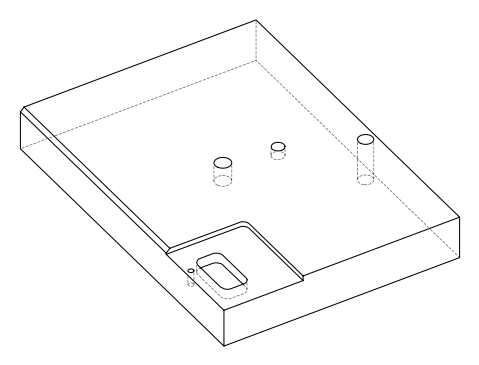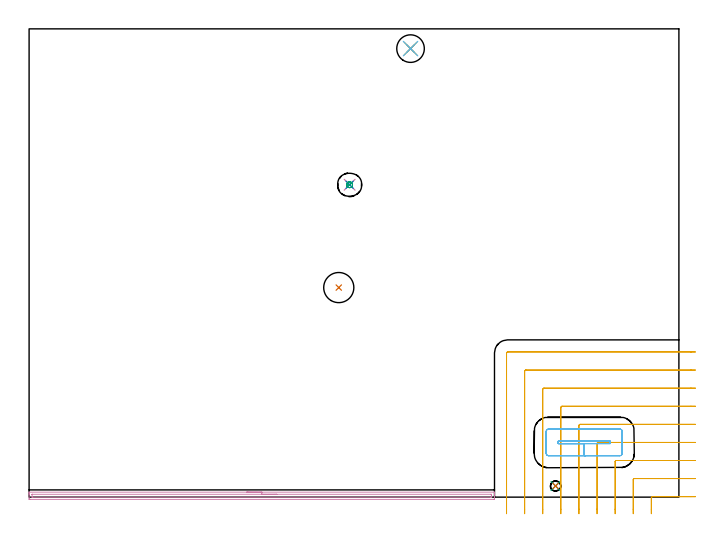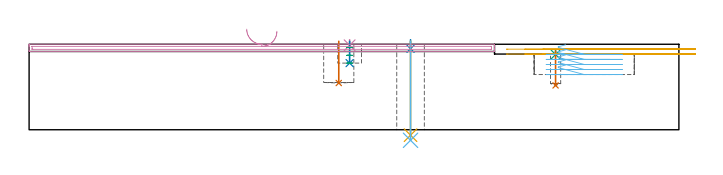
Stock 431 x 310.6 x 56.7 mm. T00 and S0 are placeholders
(PLAN: 12 operations, 8 tool changes, 14.2 min)
(1 INDEXABLE_INSERT_DRILL_BLIND_HOLE_FROM_SOLID | STEP1POCKET | NXT0302_011 | 0.11 min | 7987 mm3)
(2 SPOT_DRILL | STEP1HOLE | NXT0321_9005460120000 | 0.05 min | 183 mm3)
(3 SPOT_DRILL_1 | STEP1POCKET_1 | NXT0321_9005460120000 | 0.03 min | 610 mm3)
(4 SPOT_DRILL_2 | STEP1POCKET_2 | NXT0321_9005460120000 | 0.03 min | 3 mm3)
(5 DRILL_THROUGH_HOLE_INTO_CENTER | STEP1HOLE | NXT0301_087 | 0.25 min | 5794 mm3)
(6 DRILL_TO_ENLARGE_THROUGH_HOLE | STEP1HOLE | UGT0301_252 | 0.26 min | 8909 mm3)
(7 DRILL_BLIND_HOLE_INTO_CENTER | STEP1POCKET_1 | NXT0301_039 | 0.09 min | 734 mm3)
(8 DRILL_BLIND_HOLE_INTO_CENTER_1 | STEP1POCKET_2 | NXT0301_128 | 0.06 min | 1284 mm3)
(9 MILL_ROUGH_BLIND_HOLE_CONTOUR | STEP1POCKET_2 | UGT0201_129 | Spiral | 0.23 min | 1163 mm3)
(10 AREA_MILL | FG_CHAMFER_SURFACE | UGT0205_001 | 5.12 min | 3598 mm3)
(11 MILL_CORNER_NOTCH_RECTANGULAR | CORNER_NOTCH_RECTANGULAR | UGT0201_010 | Follow Part, ap 4, ae 75% | 5.34 min | 82151 mm3)
(12 MILL_RECTANGULAR_POCKET | POCKET_RECTANGULAR_STRAIGHT | UGT0201_010 | Follow Part, ap 4, ae 75% | 2.65 min | 29293 mm3)
(TOOL NXT0302_011 | Index. Insert Drill 20mm [880-D2000L25-05] | D20 PA176 FL100 Z2)
(TOOL NXT0321_9005460120000 | NC Spot Drill, 142deg, 12mm, Carbide, Uncoated | D12 PA142 FL30 Z2)
(TOOL NXT0301_087 | Carbide Drill 11.6mm [860.1-1160-058A1-MM 2214] | D11.6 PA140 FL72 Z2)
(TOOL UGT0301_252 | Twist Drill 18.3 mm | D18.3 PA118 FL135 Z2)
(TOOL NXT0301_039 | Carbide Drill 6.8mm [860.1-0680-034A1-MM 2214] | D6.8 PA140 FL53 Z2)
(TOOL NXT0301_128 | Carbide Drill 12mm [861.1-1200-036A1-GP GC34] | D12 PA150 FL37.4 Z2)
(TOOL UGT0201_129 | Carbide End Mill 11.9 | D11.9 FL15 Z4)
(TOOL UGT0205_001 | Chamfer Mill 20 x 3 x 45 deg. | D20 FL50 Z2)
(TOOL UGT0201_010 | End Mill 16 mm | D16 FL22 Z2)
(OP 1 INDEXABLE_INSERT_DRILL_BLIND_HOLE_FROM_SOLID)
G17 G21 G94 G90
T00 M6
G54
G17 G0 G90 X205.4 Y139. S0 M3
G43 Z66.7 H1
G94 G81 G98 Z31. F250. R58.7
G80
M5
M2
(OP 2 SPOT_DRILL)
G17 G21 G94 G90
T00 M6
G54
G17 G0 G90 X253. Y297.5 S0 M3
G43 Z66.7 H0
G94 G81 G98 Z53.7 F250. R59.7
G80
M5
M2
(OP 3 SPOT_DRILL_1)
G17 G21 G94 G90
T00 M6
G54
G17 G0 G90 X349.2 Y7.4 S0 M3
G43 Z66.7 H0
G94 G81 G98 Z49.907 F250. R53.2
G80
M5
M2
(OP 4 SPOT_DRILL_2)
G17 G21 G94 G90
T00 M6
G54
G17 G0 G90 X212.6 Y207.2 S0 M3
G43 Z66.7 H0
G94 G81 G98 Z56.02 F250. R59.7
G80
M5
M2
(OP 5 DRILL_THROUGH_HOLE_INTO_CENTER)
G17 G21 G94 G90
T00 M6
G54
G17 G0 G90 X253. Y297.5 S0 M3
G43 Z66.7 H1
G94 G73 G98 Z-3.611 F250. Q10.052 R58.7
G80
M5
M2
(OP 6 DRILL_TO_ENLARGE_THROUGH_HOLE)
G17 G21 G94 G90
T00 M6
G54
G17 G0 G90 X253. Y297.5 S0 M3
G43 Z66.7 H0
G94 G73 G98 Z-6.998 F250. Q15.924 R58.7
G80
M5
M2
(OP 7 DRILL_BLIND_HOLE_INTO_CENTER)
G17 G21 G94 G90
T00 M6
G54
G17 G0 G90 X349.2 Y7.4 S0 M3
G43 Z66.7 H1
G94 G81 G98 Z29.4 F250. R52.2
G80
M5
M2
(OP 8 DRILL_BLIND_HOLE_INTO_CENTER_1)
G17 G21 G94 G90
T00 M6
G54
G17 G0 G90 X212.6 Y207.2 S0 M3
G43 Z66.7 H1
G94 G81 G98 Z44.2 F250. R58.7
G80
M5
M2
(OP 9 MILL_ROUGH_BLIND_HOLE_CONTOUR)
G17 G21 G94 G90
T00 M6
G54
G17 G0 G90 X212.6 Y207.2 S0 M3
G43 Z66.7 H0
Z54.533
G94 G3 X213.332 Y208.418 R0.829 F250.
X211.685 Y208.922 R1.218
X210.878 Y206.285 R1.95
X211.685 Y208.922 R-1.95
X211.282 Y207.604 R0.975
X212.6 Y207.2 R0.975
G0 Z49.367
G3 X213.332 Y208.418 R0.829
X211.685 Y208.922 R1.218
X210.878 Y206.285 R1.95
X211.685 Y208.922 R-1.95
X211.282 Y207.604 R0.975
X212.6 Y207.2 R0.975
G0 Z44.2
G3 X213.332 Y208.418 R0.829
X211.685 Y208.922 R1.218
X210.878 Y206.285 R1.95
X211.685 Y208.922 R-1.95
X211.282 Y207.604 R0.975
X212.6 Y207.2 R0.975
G0 Z66.7
M5
M2
(OP 10 AREA_MILL)
G17 G21 G94 G90
T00 M6
G54
G17 G0 G90 X144.35 Y3.3 S1061 M3
G43 Z66.7 H0
G94 G1 X144.388 Z65.828 F250.
X144.502 Z64.963
X144.691 Z64.112
X144.953 Z63.28
X145.287 Z62.474
X145.69 Z61.7
X146.158 Z60.964
X146.69 Z60.272
X147.279 Z59.629
X147.922 Z59.039
X148.614 Z58.508
X149.35 Z58.04
X150.124 Z57.637
X150.93 Z57.303
X151.762 Z57.041
X152.613 Z56.852
X153.478 Z56.738
X154.35 Z56.7
X308.523
X308.69 Y3.297 Z56.688
X308.693 Y3.236 Z56.628
X308.7 Y2.814 Z56.214
Y2.5 Z55.899
Y1.793 Z55.188
Y0.547 Z53.944
Y0.007 Z53.402
Y-0.616 Z52.779
X308.698 Y-0.886 Z52.509
X308.693 Y-1.491 Z51.905
X308.683 Y-1.493 Z51.904
X308.076 Y-1.5 Z51.9
X0.624
X0.017 Y-1.493 Z51.904
X0.007 Y-1.491 Z51.905
X0. Y-0.886 Z52.509
Y1.793 Z55.188
Y2.5 Z55.9
Y2.814 Z56.214
X0.007 Y3.236 Z56.628
X0.01 Y3.297 Z56.688
X0.177 Y3.3 Z56.7
X154.35
Y1.886 Z55.286
X306.289 Y1.885 Z55.285
X306.682 Y1.879 Z55.279
X306.69 Y1.851 Z55.251
X306.693 Y1.793 Z55.193
X306.699 Y1.383 Z54.783
Y0.007 Z53.407
X306.697 Y-0.044 Z53.356
X306.694 Y-0.069 Z53.331
X306.692 Y-0.076 Z53.324
X306.659 Y-0.079 Z53.321
X306.474 Y-0.084 Z53.316
X306.381 Y-0.085 Z53.315
X2.411 Y-0.086 Z53.314
X2.017 Y-0.079 Z53.321
X2.01 Y-0.051 Z53.349
X2.007 Y0.007 Z53.407
X2.001 Y0.417 Z53.817
Y1.793 Z55.193
X2.003 Y1.844 Z55.244
X2.006 Y1.869 Z55.269
X2.008 Y1.876 Z55.276
X2.041 Y1.879 Z55.279
X2.226 Y1.884 Z55.284
X2.319 Y1.885 Z55.285
X154.35 Y1.886 Z55.286
X155.222 Z55.324
X156.086 Z55.438
X156.938 Z55.626
X157.77 Z55.889
X158.576 Z56.223
X159.35 Z56.625
X160.086 Z57.094
X160.778 Z57.625
X161.421 Z58.215
X162.01 Z58.858
X162.541 Z59.55
X163.01 Z60.286
X163.413 Z61.059
X163.747 Z61.865
X164.009 Z62.697
X164.198 Z63.549
X164.312 Z64.414
X164.35 Z65.286
G0 Z66.7
M5
M2
(OP 11 MILL_CORNER_NOTCH_RECTANGULAR)
G17 G21 G94 G90
T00 M6
G54
G17 G0 G90 X442. Y0.3 S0 M3
G43 Z66.7 H0
Z53.45
G94 G1 X439. F250.
X413.493 F500.
G3 X412.7 Y-0.493 R0.8
G1 Y-8.
Y-11. F250.
G0 Z66.7
X442. Y12.3
Z53.45
G1 X439.
X401.493 F500.
G3 X400.7 Y11.507 R0.8
G1 Y-8.
Y-11. F250.
G0 Z66.7
X442. Y24.3
Z53.45
G1 X439.
X389.494 F500.
G3 X388.7 Y23.506 R0.8
G1 Y-8.
Y-11. F250.
G0 Z66.7
X442. Y36.3
Z53.45
G1 X439.
X377.494 F500.
G3 X376.7 Y35.506 R0.8
G1 Y-8.
Y-11. F250.
G0 Z66.7
X442. Y48.3
Z53.45
G1 X439.
X365.495 F500.
G3 X364.7 Y47.505 R0.8
G1 Y-8.
Y-11. F250.
G0 Z66.7
X442. Y60.3
Z53.45
G1 X439.
X353.495 F500.
G3 X352.7 Y59.505 R0.8
G1 Y-8.
Y-11. F250.
G0 Z66.7
X442. Y72.3
Z53.45
G1 X439.
X341.495 F500.
G3 X340.7 Y71.505 R0.8
G1 Y-8.
Y-11. F250.
G0 Z66.7
X442. Y84.3
Z53.45
G1 X439.
X329.495 F500.
G3 X328.7 Y83.505 R0.8
G1 Y-8.
Y-11. F250.
G0 Z66.7
X442. Y96.3
Z53.45
G1 X439.
X317.496 F500.
G3 X316.7 Y95.504 R0.8
G1 Y-8.
Y-11. F250.
G0 Z66.7
X442. Y0.3
Z50.2
G1 X439.
X413.493 F500.
G3 X412.7 Y-0.493 R0.8
G1 Y-8.
Y-11. F250.
G0 Z66.7
X442. Y12.3
Z50.2
G1 X439.
X401.493 F500.
G3 X400.7 Y11.507 R0.8
G1 Y-8.
Y-11. F250.
G0 Z66.7
X442. Y24.3
Z50.2
G1 X439.
X389.494 F500.
G3 X388.7 Y23.506 R0.8
G1 Y-8.
Y-11. F250.
G0 Z66.7
X442. Y36.3
Z50.2
G1 X439.
X377.494 F500.
G3 X376.7 Y35.506 R0.8
G1 Y-8.
Y-11. F250.
G0 Z66.7
X442. Y48.3
Z50.2
G1 X439.
X365.495 F500.
G3 X364.7 Y47.505 R0.8
G1 Y-8.
Y-11. F250.
G0 Z66.7
X442. Y60.3
Z50.2
G1 X439.
X353.495 F500.
G3 X352.7 Y59.505 R0.8
G1 Y-8.
Y-11. F250.
G0 Z66.7
X442. Y72.3
Z50.2
G1 X439.
X341.495 F500.
G3 X340.7 Y71.505 R0.8
G1 Y-8.
Y-11. F250.
G0 Z66.7
X442. Y84.3
Z50.2
G1 X439.
X329.495 F500.
G3 X328.7 Y83.505 R0.8
G1 Y-8.
Y-11. F250.
G0 Z66.7
X442. Y96.3
Z50.2
G1 X439.
X317.496 F500.
G3 X316.7 Y95.504 R0.8
G1 Y-8.
Y-11. F250.
G0 Z66.7
M5
M2
(OP 12 MILL_RECTANGULAR_POCKET)
G17 G21 G94 G90
T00 M6
G54
G17 G0 G90 X355.898 Y37.1 S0 M3
G43 Z66.7 H0
Z56.35
G94 G1 X351. Z55.037 F250.
Y35.5 Z54.609
X368.2 Z50.
X385.4 F500.
Y37.1
X351.
Y35.5
X368.2
Y27.5
X391.9
G3 X393.4 Y29. R1.5
G1 Y43.6
G3 X391.9 Y45.1 R1.5
G1 X344.5
G3 X343. Y43.6 R1.5
G1 Y29.
G3 X344.5 Y27.5 R1.5
G1 X368.2
X369.2
G0 X355.898 Y37.1 Z53.
G1 X351. Z51.687 F250.
Y35.5 Z51.259
X368.2 Z46.65
X385.4 F500.
Y37.1
X351.
Y35.5
X368.2
Y27.5
X391.9
G3 X393.4 Y29. R1.5
G1 Y43.6
G3 X391.9 Y45.1 R1.5
G1 X344.5
G3 X343. Y43.6 R1.5
G1 Y29.
G3 X344.5 Y27.5 R1.5
G1 X368.2
X369.2
G0 X355.898 Y37.1 Z49.65
G1 X351. Z48.337 F250.
Y35.5 Z47.909
X368.2 Z43.3
X385.4 F500.
Y37.1
X351.
Y35.5
X368.2
Y27.5
X391.9
G3 X393.4 Y29. R1.5
G1 Y43.6
G3 X391.9 Y45.1 R1.5
G1 X344.5
G3 X343. Y43.6 R1.5
G1 Y29.
G3 X344.5 Y27.5 R1.5
G1 X368.2
X369.2
G0 X355.898 Y37.1 Z46.3
G1 X351. Z44.987 F250.
Y35.5 Z44.559
X368.2 Z39.95
X385.4 F500.
Y37.1
X351.
Y35.5
X368.2
Y27.5
X391.9
G3 X393.4 Y29. R1.5
G1 Y43.6
G3 X391.9 Y45.1 R1.5
G1 X344.5
G3 X343. Y43.6 R1.5
G1 Y29.
G3 X344.5 Y27.5 R1.5
G1 X368.2
X369.2
G0 X355.898 Y37.1 Z42.95
G1 X351. Z41.637 F250.
Y35.5 Z41.209
X368.2 Z36.6
X385.4 F500.
Y37.1
X351.
Y35.5
X368.2
Y27.5
X391.9
G3 X393.4 Y29. R1.5
G1 Y43.6
G3 X391.9 Y45.1 R1.5
G1 X344.5
G3 X343. Y43.6 R1.5
G1 Y29.
G3 X344.5 Y27.5 R1.5
G1 X368.2
X369.2
G0 Z66.7
M5
M2
